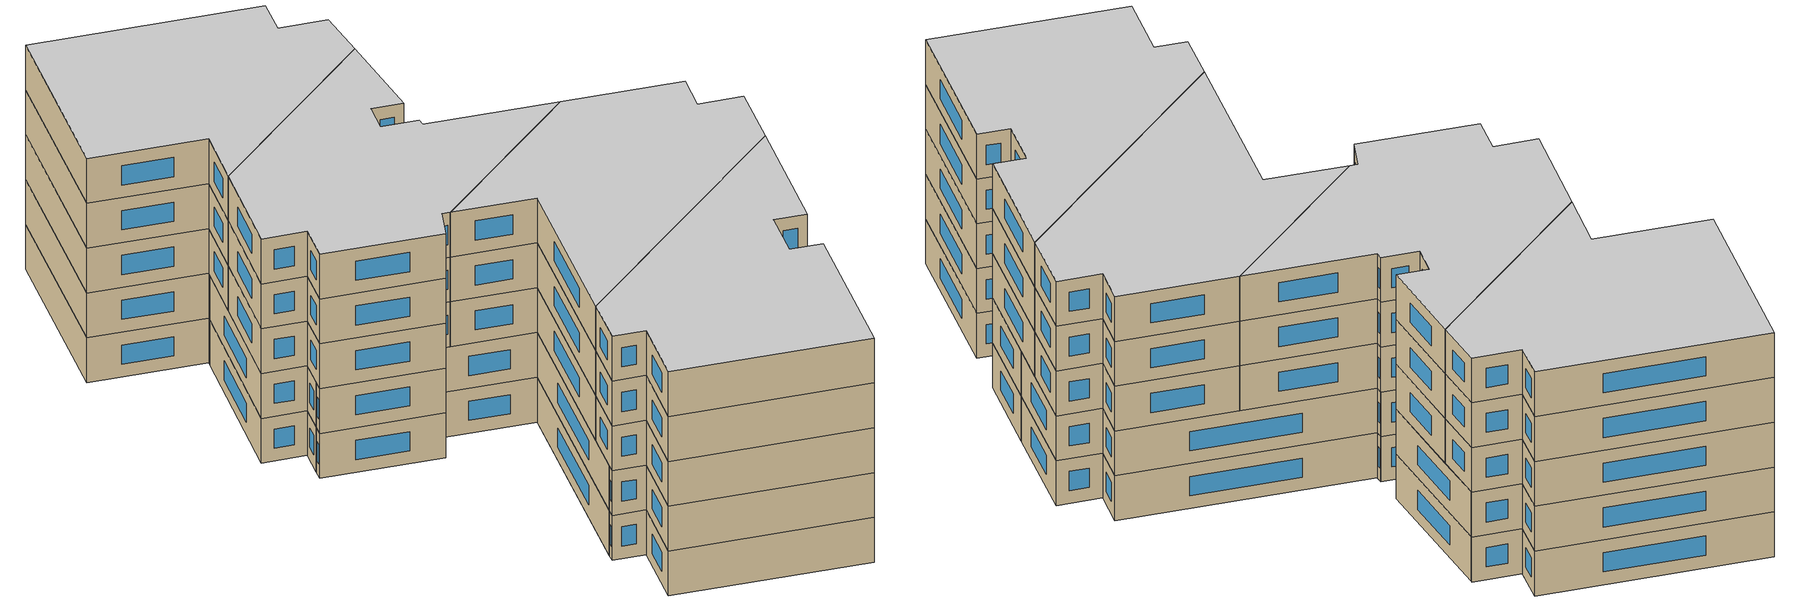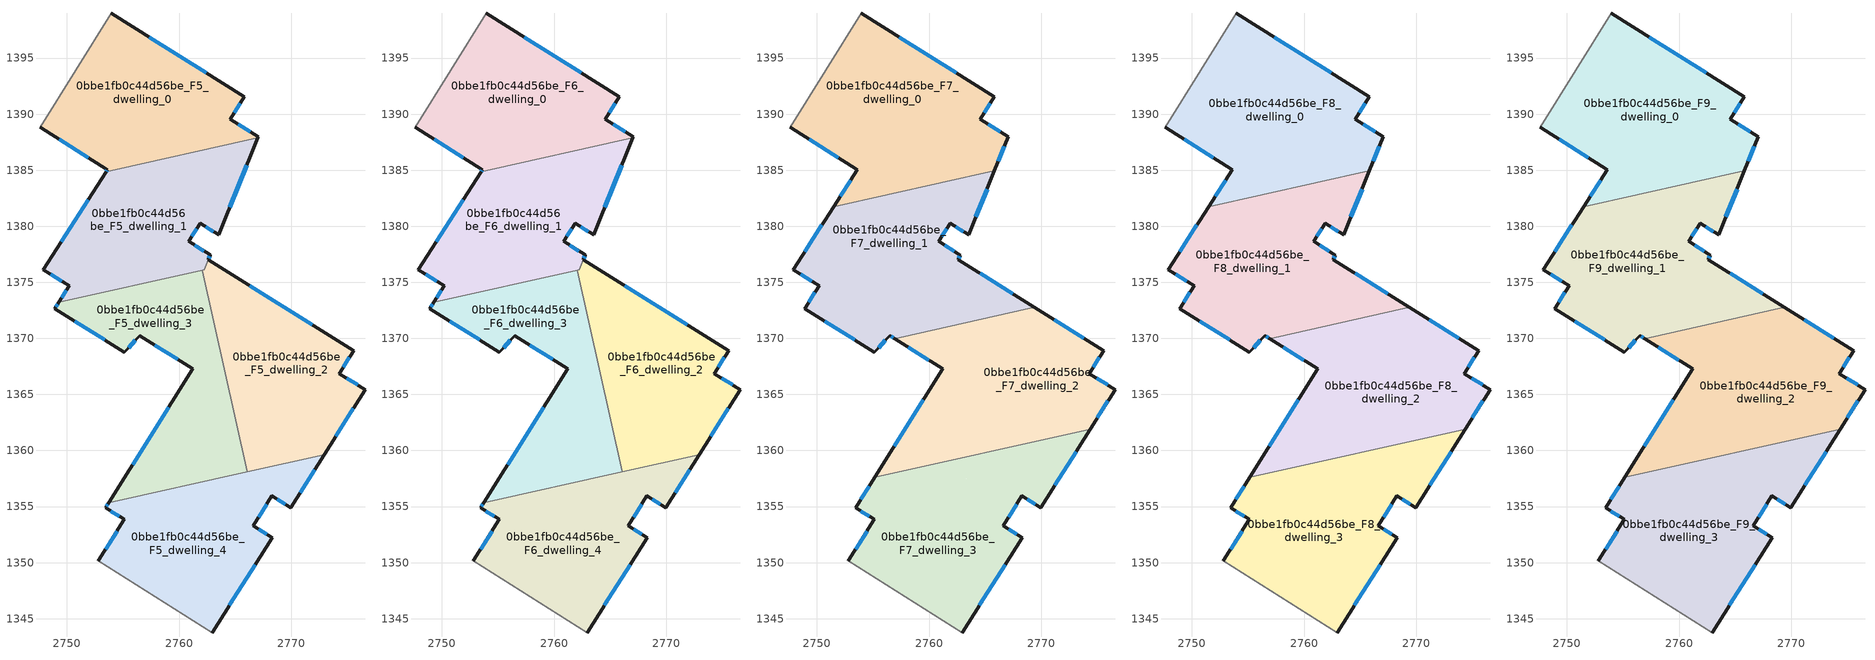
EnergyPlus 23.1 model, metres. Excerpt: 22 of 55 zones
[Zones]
0bbe1fb0c44d56be_F5_dwelling_0
 floor to 0bbe1fb0c44d56be_F4_dwelling_0 (EU_floor_Construction): 2765.82,1391.55 2764.56,1389.54 2767.07,1387.99 2767.04,1387.91 2753.5,1384.87 2753.6,1385.03 2747.6,1388.83 2753.97,1398.98 z15
 wall outside (EU_wall_Construction): 2767.04,1387.91 2767.07,1387.99 2764.56,1389.54 2765.82,1391.55 2753.97,1398.98 / 2747.6,1388.83 2753.6,1385.03 2753.5,1384.87 z15:18
 wall to 0bbe1fb0c44d56be_F5_dwelling_1 (EU_wall_Construction): 2753.5,1384.87 2767.04,1387.91 z15:18
 wall adiabatic (EU_wall_Construction): 2753.97,1398.98 2747.6,1388.83 z15:18
 window (EU_Window_Construction): 2762.44,1393.67 2757.36,1396.86 / 2764.92,1390.12 2765.46,1390.98 / 2766.36,1388.43 2765.28,1389.1 / 2753.57,1384.99 2753.53,1384.92 / 2749.32,1387.74 2751.89,1386.12 z15.86:17.14
0bbe1fb0c44d56be_F5_dwelling_1
 floor to 0bbe1fb0c44d56be_F4_dwelling_1 (EU_floor_Construction): 2767.04,1387.91 2763.53,1379.24 2761.9,1380.26 2760.85,1378.64 2762.77,1377.44 2762.26,1376.13 2762.07,1376.09 2749.26,1373.22 2750.2,1374.7 2747.89,1376.12 2753.5,1384.87 z15
 wall outside (EU_wall_Construction): 2753.5,1384.87 2747.89,1376.12 2750.2,1374.7 2749.26,1373.22 / 2762.77,1377.44 2760.85,1378.64 2761.9,1380.26 2763.53,1379.24 2767.04,1387.91 z15:18
 wall to 0bbe1fb0c44d56be_F5_dwelling_3 (EU_wall_Construction): 2749.26,1373.22 2762.07,1376.09 z15:18
 wall to 0bbe1fb0c44d56be_F5_dwelling_2 (EU_wall_Construction): 2762.07,1376.09 2762.26,1376.13 2762.77,1377.44 z15:18
 window (EU_Window_Construction): 2748.55,1375.71 2749.54,1375.11 / 2751.9,1382.37 2749.49,1378.62 / 2764.53,1381.72 2766.04,1385.43 / 2762.36,1379.97 2763.06,1379.53 / 2761.15,1379.1 2761.6,1379.8 / 2762.22,1377.79 2761.4,1378.3 / 2749.93,1374.28 2749.53,1373.64 z15.86:17.14
0bbe1fb0c44d56be_F5_dwelling_2
 floor to 0bbe1fb0c44d56be_F4_dwelling_2 (EU_floor_Construction): 2775.57,1368.91 2774.28,1366.86 2776.59,1365.44 2772.95,1359.63 2766.1,1358.1 2762.07,1376.09 2762.26,1376.13 2762.78,1377.44 2762.79,1377.43 2762.62,1377.03 z15
 wall outside (EU_wall_Construction): 2772.95,1359.63 2776.59,1365.44 2774.28,1366.86 2775.57,1368.91 2762.62,1377.03 2762.79,1377.43 2762.78,1377.44 z15:18
 wall to 0bbe1fb0c44d56be_F5_dwelling_3 (EU_wall_Construction): 2762.07,1376.09 2766.1,1358.1 z15:18
 wall to 0bbe1fb0c44d56be_F5_dwelling_4 (EU_wall_Construction): 2766.1,1358.1 2772.95,1359.63 z15:18
 window (EU_Window_Construction): 2773.99,1361.29 2775.55,1363.78 / 2762.67,1377.15 2762.74,1377.32 / 2771.87,1371.23 2766.32,1374.71 / 2774.65,1367.44 2775.2,1368.32 / 2775.93,1365.84 2774.94,1366.45 z15.86:17.14
0bbe1fb0c44d56be_F5_dwelling_3
 floor to 0bbe1fb0c44d56be_F4_dwelling_3 (EU_floor_Construction): 2762.07,1376.09 2766.1,1358.1 2753.72,1355.32 2761.22,1367.28 2756.5,1370.25 2755.14,1368.75 2748.91,1372.66 2749.26,1373.22 z15
 wall outside (EU_wall_Construction): 2749.26,1373.22 2748.91,1372.66 2755.14,1368.75 2756.5,1370.25 2761.22,1367.28 2753.72,1355.32 z15:18
 wall to 0bbe1fb0c44d56be_F5_dwelling_4 (EU_wall_Construction): 2753.72,1355.32 2766.1,1358.1 z15:18
 window (EU_Window_Construction): 2749.16,1373.06 2749.01,1372.82 / 2759.08,1363.86 2755.86,1358.74 / 2757.85,1369.41 2759.87,1368.13 / 2755.52,1369.18 2756.11,1369.82 / 2750.69,1371.54 2753.36,1369.86 z15.86:17.14
0bbe1fb0c44d56be_F5_dwelling_4
 floor to 0bbe1fb0c44d56be_F4_dwelling_4 (EU_floor_Construction): 2772.95,1359.63 2769.97,1354.88 2768.28,1355.94 2766.62,1353.29 2768.29,1352.22 2762.99,1343.76 2752.81,1350.14 2755.13,1353.84 2753.44,1354.88 2753.72,1355.32 z15
 wall outside (EU_wall_Construction): 2762.99,1343.76 2768.29,1352.22 2766.62,1353.29 2768.28,1355.94 2769.97,1354.88 2772.95,1359.63 / 2753.72,1355.32 2753.44,1354.88 2755.13,1353.84 2752.81,1350.14 z15:18
 wall adiabatic (EU_wall_Construction): 2752.81,1350.14 2762.99,1343.76 z15:18
 window (EU_Window_Construction): 2770.82,1356.24 2772.1,1358.28 / 2768.76,1355.64 2769.49,1355.19 / 2767.1,1354.05 2767.81,1355.18 / 2767.82,1352.53 2767.1,1352.99 / 2764.5,1346.18 2766.78,1349.8 / 2754.47,1352.79 2753.47,1351.2 / 2753.93,1354.59 2754.65,1354.14 / 2753.64,1355.2 2753.52,1355.01 z15.86:17.14
0bbe1fb0c44d56be_F6_dwelling_0
 floor to 0bbe1fb0c44d56be_F5_dwelling_0 (EU_floor_Construction): 2765.82,1391.55 2764.56,1389.54 2767.07,1387.99 2767.04,1387.91 2753.5,1384.87 2753.6,1385.03 2747.6,1388.83 2753.97,1398.98 z18
 wall outside (EU_wall_Construction): 2767.04,1387.91 2767.07,1387.99 2764.56,1389.54 2765.82,1391.55 2753.97,1398.98 / 2747.6,1388.83 2753.6,1385.03 2753.5,1384.87 z18:21
 wall to 0bbe1fb0c44d56be_F6_dwelling_1 (EU_wall_Construction): 2753.5,1384.87 2767.04,1387.91 z18:21
 wall adiabatic (EU_wall_Construction): 2753.97,1398.98 2747.6,1388.83 z18:21
 window (EU_Window_Construction): 2762.44,1393.67 2757.36,1396.86 / 2764.92,1390.12 2765.46,1390.98 / 2766.36,1388.43 2765.28,1389.1 / 2753.57,1384.99 2753.53,1384.92 / 2749.32,1387.74 2751.89,1386.12 z18.86:20.14
0bbe1fb0c44d56be_F6_dwelling_1
 floor to 0bbe1fb0c44d56be_F5_dwelling_1 (EU_floor_Construction): 2767.04,1387.91 2763.53,1379.24 2761.9,1380.26 2760.85,1378.64 2762.77,1377.44 2762.26,1376.13 2762.07,1376.09 2749.26,1373.22 2750.2,1374.7 2747.89,1376.12 2753.5,1384.87 z18
 wall outside (EU_wall_Construction): 2753.5,1384.87 2747.89,1376.12 2750.2,1374.7 2749.26,1373.22 / 2762.77,1377.44 2760.85,1378.64 2761.9,1380.26 2763.53,1379.24 2767.04,1387.91 z18:21
 wall to 0bbe1fb0c44d56be_F6_dwelling_3 (EU_wall_Construction): 2749.26,1373.22 2762.07,1376.09 z18:21
 wall to 0bbe1fb0c44d56be_F6_dwelling_2 (EU_wall_Construction): 2762.07,1376.09 2762.26,1376.13 2762.77,1377.44 z18:21
 window (EU_Window_Construction): 2748.55,1375.71 2749.54,1375.11 / 2751.9,1382.37 2749.49,1378.62 / 2764.53,1381.72 2766.04,1385.43 / 2762.36,1379.97 2763.06,1379.53 / 2761.15,1379.1 2761.6,1379.8 / 2762.22,1377.79 2761.4,1378.3 / 2749.93,1374.28 2749.53,1373.64 z18.86:20.14
0bbe1fb0c44d56be_F6_dwelling_2
 floor to 0bbe1fb0c44d56be_F5_dwelling_2 (EU_floor_Construction): 2775.57,1368.91 2774.28,1366.86 2776.59,1365.44 2772.95,1359.63 2766.1,1358.1 2762.07,1376.09 2762.26,1376.13 2762.78,1377.44 2762.79,1377.43 2762.62,1377.03 z18
 wall outside (EU_wall_Construction): 2772.95,1359.63 2776.59,1365.44 2774.28,1366.86 2775.57,1368.91 2762.62,1377.03 2762.79,1377.43 2762.78,1377.44 z18:21
 wall to 0bbe1fb0c44d56be_F6_dwelling_3 (EU_wall_Construction): 2762.07,1376.09 2766.1,1358.1 z18:21
 wall to 0bbe1fb0c44d56be_F6_dwelling_4 (EU_wall_Construction): 2766.1,1358.1 2772.95,1359.63 z18:21
 window (EU_Window_Construction): 2773.99,1361.29 2775.55,1363.78 / 2762.67,1377.15 2762.74,1377.32 / 2771.87,1371.23 2766.32,1374.71 / 2774.65,1367.44 2775.2,1368.32 / 2775.93,1365.84 2774.94,1366.45 z18.86:20.14
0bbe1fb0c44d56be_F6_dwelling_3
 floor to 0bbe1fb0c44d56be_F5_dwelling_3 (EU_floor_Construction): 2762.07,1376.09 2766.1,1358.1 2753.72,1355.32 2761.22,1367.28 2756.5,1370.25 2755.14,1368.75 2748.91,1372.66 2749.26,1373.22 z18
 wall outside (EU_wall_Construction): 2749.26,1373.22 2748.91,1372.66 2755.14,1368.75 2756.5,1370.25 2761.22,1367.28 2753.72,1355.32 z18:21
 wall to 0bbe1fb0c44d56be_F6_dwelling_4 (EU_wall_Construction): 2753.72,1355.32 2766.1,1358.1 z18:21
 window (EU_Window_Construction): 2749.16,1373.06 2749.01,1372.82 / 2759.08,1363.86 2755.86,1358.74 / 2757.85,1369.41 2759.87,1368.13 / 2755.52,1369.18 2756.11,1369.82 / 2750.69,1371.54 2753.36,1369.86 z18.86:20.14
0bbe1fb0c44d56be_F6_dwelling_4
 floor to 0bbe1fb0c44d56be_F5_dwelling_4 (EU_floor_Construction): 2772.95,1359.63 2769.97,1354.88 2768.28,1355.94 2766.62,1353.29 2768.29,1352.22 2762.99,1343.76 2752.81,1350.14 2755.13,1353.84 2753.44,1354.88 2753.72,1355.32 z18
 wall outside (EU_wall_Construction): 2762.99,1343.76 2768.29,1352.22 2766.62,1353.29 2768.28,1355.94 2769.97,1354.88 2772.95,1359.63 / 2753.72,1355.32 2753.44,1354.88 2755.13,1353.84 2752.81,1350.14 z18:21
 wall adiabatic (EU_wall_Construction): 2752.81,1350.14 2762.99,1343.76 z18:21
 window (EU_Window_Construction): 2770.82,1356.24 2772.1,1358.28 / 2768.76,1355.64 2769.49,1355.19 / 2767.1,1354.05 2767.81,1355.18 / 2767.82,1352.53 2767.1,1352.99 / 2764.5,1346.18 2766.78,1349.8 / 2754.47,1352.79 2753.47,1351.2 / 2753.93,1354.59 2754.65,1354.14 / 2753.64,1355.2 2753.52,1355.01 z18.86:20.14
0bbe1fb0c44d56be_F7_dwelling_0
 floor to 0bbe1fb0c44d56be_F6_dwelling_0 (EU_floor_Construction): 2765.82,1391.55 2764.56,1389.54 2767.07,1387.99 2767.04,1387.91 2753.5,1384.87 2753.6,1385.03 2747.6,1388.83 2753.97,1398.98 z21
 floor to 0bbe1fb0c44d56be_F6_dwelling_1 (EU_floor_Construction): 2767.04,1387.91 2765.84,1384.94 2751.48,1381.72 2753.5,1384.87 z21
 wall outside (EU_wall_Construction): 2765.84,1384.94 2767.07,1387.99 2764.56,1389.54 2765.82,1391.55 2753.97,1398.98 / 2747.6,1388.83 2753.6,1385.03 2751.48,1381.72 z21:24
 wall to 0bbe1fb0c44d56be_F7_dwelling_1 (EU_wall_Construction): 2751.48,1381.72 2765.84,1384.94 z21:24
 wall adiabatic (EU_wall_Construction): 2753.97,1398.98 2747.6,1388.83 z21:24
 window (EU_Window_Construction): 2762.44,1393.67 2757.36,1396.86 / 2764.92,1390.12 2765.46,1390.98 / 2766.36,1388.43 2765.28,1389.1 / 2766.19,1385.81 2766.72,1387.12 / 2753,1384.09 2752.09,1382.67 / 2749.32,1387.74 2751.89,1386.12 z21.86:23.14
0bbe1fb0c44d56be_F7_dwelling_1
 floor to 0bbe1fb0c44d56be_F6_dwelling_1 (EU_floor_Construction): 2765.84,1384.94 2763.53,1379.24 2761.9,1380.26 2760.85,1378.64 2762.77,1377.44 2762.26,1376.13 2762.07,1376.09 2749.26,1373.22 2750.2,1374.7 2747.89,1376.12 2751.48,1381.72 z21
 floor to 0bbe1fb0c44d56be_F6_dwelling_3 (EU_floor_Construction): 2762.07,1376.09 2763.13,1371.37 2756.94,1369.98 2756.5,1370.25 2755.14,1368.75 2748.91,1372.66 2749.26,1373.22 z21
 floor to 0bbe1fb0c44d56be_F6_dwelling_2 (EU_floor_Construction): 2769.41,1372.78 2763.13,1371.37 2762.07,1376.09 2762.26,1376.13 2762.35,1376.35 2762.78,1377.44 2762.79,1377.43 2762.62,1377.03 z21
 wall outside (EU_wall_Construction): 2751.48,1381.72 2747.89,1376.12 2750.2,1374.7 2748.91,1372.66 2755.14,1368.75 2756.5,1370.25 2756.94,1369.98 / 2769.41,1372.78 2762.62,1377.03 2762.79,1377.43 2760.85,1378.64 2761.9,1380.26 2763.53,1379.24 2765.84,1384.94 z21:24
 wall to 0bbe1fb0c44d56be_F7_dwelling_2 (EU_wall_Construction): 2756.94,1369.98 2769.41,1372.78 z21:24
 window (EU_Window_Construction): 2748.55,1375.71 2749.54,1375.11 / 2750.45,1380.12 2748.91,1377.72 / 2764.19,1380.87 2765.18,1383.31 / 2762.36,1379.97 2763.06,1379.53 / 2761.15,1379.1 2761.6,1379.8 / 2762.23,1377.78 2761.4,1378.3 / 2762.67,1377.15 2762.74,1377.32 / 2767.47,1373.99 2764.56,1375.82 / 2756.62,1370.18 2756.81,1370.06 / 2755.52,1369.18 2756.11,1369.82 / 2750.69,1371.54 2753.36,1369.86 / 2749.83,1374.12 2749.28,1373.24 z21.86:23.14
0bbe1fb0c44d56be_F7_dwelling_2
 floor to 0bbe1fb0c44d56be_F6_dwelling_2 (EU_floor_Construction): 2775.57,1368.91 2774.28,1366.86 2776.59,1365.44 2774.38,1361.91 2765.69,1359.96 2763.13,1371.37 2769.41,1372.78 z21
 floor to 0bbe1fb0c44d56be_F6_dwelling_3 (EU_floor_Construction): 2763.13,1371.37 2765.69,1359.96 2755.15,1357.6 2761.22,1367.28 2756.94,1369.98 z21
 wall outside (EU_wall_Construction): 2774.38,1361.91 2776.59,1365.44 2774.28,1366.86 2775.57,1368.91 2769.41,1372.78 / 2756.94,1369.98 2761.22,1367.28 2755.15,1357.6 z21:24
 wall to 0bbe1fb0c44d56be_F7_dwelling_3 (EU_wall_Construction): 2755.15,1357.6 2774.38,1361.91 z21:24
 window (EU_Window_Construction): 2773.81,1370.01 2771.17,1371.67 / 2774.65,1367.44 2775.2,1368.32 / 2775.93,1365.84 2774.94,1366.45 / 2775.01,1362.92 2775.96,1364.43 / 2759.49,1364.51 2756.88,1360.36 / 2758.16,1369.21 2760,1368.05 z21.86:23.14
0bbe1fb0c44d56be_F7_dwelling_3
 floor to 0bbe1fb0c44d56be_F6_dwelling_4 (EU_floor_Construction): 2772.95,1359.63 2769.97,1354.88 2768.28,1355.94 2766.62,1353.29 2768.29,1352.22 2762.99,1343.76 2752.81,1350.14 2755.13,1353.84 2753.44,1354.88 2753.72,1355.32 z21
 floor to 0bbe1fb0c44d56be_F6_dwelling_3 (EU_floor_Construction): 2765.69,1359.96 2766.1,1358.1 2753.72,1355.32 2755.15,1357.6 z21
 floor to 0bbe1fb0c44d56be_F6_dwelling_2 (EU_floor_Construction): 2774.38,1361.91 2772.95,1359.63 2766.1,1358.1 2765.69,1359.96 z21
 wall outside (EU_wall_Construction): 2762.99,1343.76 2768.29,1352.22 2766.62,1353.29 2768.28,1355.94 2769.97,1354.88 2774.38,1361.91 / 2755.15,1357.6 2753.44,1354.88 2755.13,1353.84 2752.81,1350.14 z21:24
 wall adiabatic (EU_wall_Construction): 2752.81,1350.14 2762.99,1343.76 z21:24
 window (EU_Window_Construction): 2771.23,1356.89 2773.12,1359.9 / 2768.76,1355.64 2769.49,1355.19 / 2767.1,1354.05 2767.81,1355.18 / 2767.82,1352.53 2767.1,1352.99 / 2764.5,1346.18 2766.78,1349.8 / 2754.47,1352.79 2753.47,1351.2 / 2753.93,1354.59 2754.65,1354.14 / 2754.66,1356.82 2753.93,1355.66 z21.86:23.14
0bbe1fb0c44d56be_F8_dwelling_0
 floor to 0bbe1fb0c44d56be_F7_dwelling_0 (EU_floor_Construction): 2765.82,1391.55 2764.56,1389.54 2767.07,1387.99 2765.84,1384.94 2751.48,1381.72 2753.6,1385.03 2747.6,1388.83 2753.97,1398.98 z24
 wall outside (EU_wall_Construction): 2765.84,1384.94 2767.07,1387.99 2764.56,1389.54 2765.82,1391.55 2753.97,1398.98 / 2747.6,1388.83 2753.6,1385.03 2751.48,1381.72 z24:27
 wall to 0bbe1fb0c44d56be_F8_dwelling_1 (EU_wall_Construction): 2751.48,1381.72 2765.84,1384.94 z24:27
 wall adiabatic (EU_wall_Construction): 2753.97,1398.98 2747.6,1388.83 z24:27
 window (EU_Window_Construction): 2762.44,1393.67 2757.36,1396.86 / 2764.92,1390.12 2765.46,1390.98 / 2766.36,1388.43 2765.28,1389.1 / 2766.19,1385.81 2766.72,1387.12 / 2753,1384.09 2752.09,1382.67 / 2749.32,1387.74 2751.89,1386.12 z24.86:26.14
0bbe1fb0c44d56be_F8_dwelling_1
 floor to 0bbe1fb0c44d56be_F7_dwelling_1 (EU_floor_Construction): 2765.84,1384.94 2763.53,1379.24 2761.9,1380.26 2760.85,1378.64 2762.79,1377.43 2762.62,1377.03 2769.41,1372.78 2756.94,1369.98 2756.5,1370.25 2755.14,1368.75 2748.91,1372.66 2750.2,1374.7 2747.89,1376.12 2751.48,1381.72 z24
 wall outside (EU_wall_Construction): 2751.48,1381.72 2747.89,1376.12 2750.2,1374.7 2748.91,1372.66 2755.14,1368.75 2756.5,1370.25 2756.94,1369.98 / 2769.41,1372.78 2762.62,1377.03 2762.79,1377.43 2760.85,1378.64 2761.9,1380.26 2763.53,1379.24 2765.84,1384.94 z24:27
 wall to 0bbe1fb0c44d56be_F8_dwelling_2 (EU_wall_Construction): 2756.94,1369.98 2769.41,1372.78 z24:27
 window (EU_Window_Construction): 2748.55,1375.71 2749.54,1375.11 / 2750.45,1380.12 2748.91,1377.72 / 2764.19,1380.87 2765.18,1383.31 / 2762.36,1379.97 2763.06,1379.53 / 2761.15,1379.1 2761.6,1379.8 / 2762.23,1377.78 2761.4,1378.3 / 2762.67,1377.15 2762.74,1377.32 / 2767.47,1373.99 2764.56,1375.82 / 2756.62,1370.18 2756.81,1370.06 / 2755.52,1369.18 2756.11,1369.82 / 2750.69,1371.54 2753.36,1369.86 / 2749.83,1374.12 2749.28,1373.24 z24.86:26.14
0bbe1fb0c44d56be_F8_dwelling_2
 floor to 0bbe1fb0c44d56be_F7_dwelling_2 (EU_floor_Construction): 2775.57,1368.91 2774.28,1366.86 2776.59,1365.44 2774.38,1361.91 2755.15,1357.6 2761.22,1367.28 2756.94,1369.98 2769.41,1372.78 z24
 wall outside (EU_wall_Construction): 2774.38,1361.91 2776.59,1365.44 2774.28,1366.86 2775.57,1368.91 2769.41,1372.78 / 2756.94,1369.98 2761.22,1367.28 2755.15,1357.6 z24:27
 wall to 0bbe1fb0c44d56be_F8_dwelling_3 (EU_wall_Construction): 2755.15,1357.6 2774.38,1361.91 z24:27
 window (EU_Window_Construction): 2773.81,1370.01 2771.17,1371.67 / 2774.65,1367.44 2775.2,1368.32 / 2775.93,1365.84 2774.94,1366.45 / 2775.01,1362.92 2775.96,1364.43 / 2759.49,1364.51 2756.88,1360.36 / 2758.16,1369.21 2760,1368.05 z24.86:26.14
0bbe1fb0c44d56be_F8_dwelling_3
 floor to 0bbe1fb0c44d56be_F7_dwelling_3 (EU_floor_Construction): 2774.38,1361.91 2769.97,1354.88 2768.28,1355.94 2766.62,1353.29 2768.29,1352.22 2762.99,1343.76 2752.81,1350.14 2755.13,1353.84 2753.44,1354.88 2755.15,1357.6 z24
 wall outside (EU_wall_Construction): 2762.99,1343.76 2768.29,1352.22 2766.62,1353.29 2768.28,1355.94 2769.97,1354.88 2774.38,1361.91 / 2755.15,1357.6 2753.44,1354.88 2755.13,1353.84 2752.81,1350.14 z24:27
 wall adiabatic (EU_wall_Construction): 2752.81,1350.14 2762.99,1343.76 z24:27
 window (EU_Window_Construction): 2771.23,1356.89 2773.12,1359.9 / 2768.76,1355.64 2769.49,1355.19 / 2767.1,1354.05 2767.81,1355.18 / 2767.82,1352.53 2767.1,1352.99 / 2764.5,1346.18 2766.78,1349.8 / 2754.47,1352.79 2753.47,1351.2 / 2753.93,1354.59 2754.65,1354.14 / 2754.66,1356.82 2753.93,1355.66 z24.86:26.14
0bbe1fb0c44d56be_F9_dwelling_0
 floor to 0bbe1fb0c44d56be_F8_dwelling_0 (EU_floor_Construction): 2765.82,1391.55 2764.56,1389.54 2767.07,1387.99 2765.84,1384.94 2751.48,1381.72 2753.6,1385.03 2747.6,1388.83 2753.97,1398.98 z27
 wall outside (EU_wall_Construction): 2765.84,1384.94 2767.07,1387.99 2764.56,1389.54 2765.82,1391.55 2753.97,1398.98 / 2747.6,1388.83 2753.6,1385.03 2751.48,1381.72 z27:30
 wall to 0bbe1fb0c44d56be_F9_dwelling_1 (EU_wall_Construction): 2751.48,1381.72 2765.84,1384.94 z27:30
 wall adiabatic (EU_wall_Construction): 2753.97,1398.98 2747.6,1388.83 z27:30
 window (EU_Window_Construction): 2762.44,1393.67 2757.36,1396.86 / 2764.92,1390.12 2765.46,1390.98 / 2766.36,1388.43 2765.28,1389.1 / 2766.19,1385.81 2766.72,1387.12 / 2753,1384.09 2752.09,1382.67 / 2749.32,1387.74 2751.89,1386.12 z27.86:29.14
 ceiling to 0bbe1fb0c44d56be_F10_dwelling_0 (EU_floor_Construction): 2765.84,1384.94 2767.07,1387.99 2764.56,1389.54 2765.82,1391.55 2753.97,1398.98 2747.6,1388.83 2753.6,1385.03 2751.48,1381.72 z30
0bbe1fb0c44d56be_F9_dwelling_1
 floor to 0bbe1fb0c44d56be_F8_dwelling_1 (EU_floor_Construction): 2765.84,1384.94 2763.53,1379.24 2761.9,1380.26 2760.85,1378.64 2762.79,1377.43 2762.62,1377.03 2769.41,1372.78 2756.94,1369.98 2756.5,1370.25 2755.14,1368.75 2748.91,1372.66 2750.2,1374.7 2747.89,1376.12 2751.48,1381.72 z27
 wall outside (EU_wall_Construction): 2751.48,1381.72 2747.89,1376.12 2750.2,1374.7 2748.91,1372.66 2755.14,1368.75 2756.5,1370.25 2756.94,1369.98 / 2769.41,1372.78 2762.62,1377.03 2762.79,1377.43 2760.85,1378.64 2761.9,1380.26 2763.53,1379.24 2765.84,1384.94 z27:30
 wall to 0bbe1fb0c44d56be_F9_dwelling_2 (EU_wall_Construction): 2756.94,1369.98 2769.41,1372.78 z27:30
 window (EU_Window_Construction): 2748.55,1375.71 2749.54,1375.11 / 2750.45,1380.12 2748.91,1377.72 / 2764.19,1380.87 2765.18,1383.31 / 2762.36,1379.97 2763.06,1379.53 / 2761.15,1379.1 2761.6,1379.8 / 2762.23,1377.78 2761.4,1378.3 / 2762.67,1377.15 2762.74,1377.32 / 2767.47,1373.99 2764.56,1375.82 / 2756.62,1370.18 2756.81,1370.06 / 2755.52,1369.18 2756.11,1369.82 / 2750.69,1371.54 2753.36,1369.86 / 2749.83,1374.12 2749.28,1373.24 z27.86:29.14
 ceiling to 0bbe1fb0c44d56be_F10_dwelling_1 (EU_floor_Construction): 2769.41,1372.78 2762.62,1377.03 2762.79,1377.43 2760.85,1378.64 2761.9,1380.26 2763.53,1379.24 2765.84,1384.94 2751.48,1381.72 2747.89,1376.12 2750.2,1374.7 2748.91,1372.66 2755.14,1368.75 2756.5,1370.25 2756.94,1369.98 z30
0bbe1fb0c44d56be_F9_dwelling_2
 floor to 0bbe1fb0c44d56be_F8_dwelling_2 (EU_floor_Construction): 2775.57,1368.91 2774.28,1366.86 2776.59,1365.44 2774.38,1361.91 2755.15,1357.6 2761.22,1367.28 2756.94,1369.98 2769.41,1372.78 z27
 wall outside (EU_wall_Construction): 2774.38,1361.91 2776.59,1365.44 2774.28,1366.86 2775.57,1368.91 2769.41,1372.78 / 2756.94,1369.98 2761.22,1367.28 2755.15,1357.6 z27:30
 wall to 0bbe1fb0c44d56be_F9_dwelling_3 (EU_wall_Construction): 2755.15,1357.6 2774.38,1361.91 z27:30
 window (EU_Window_Construction): 2773.81,1370.01 2771.17,1371.67 / 2774.65,1367.44 2775.2,1368.32 / 2775.93,1365.84 2774.94,1366.45 / 2775.01,1362.92 2775.96,1364.43 / 2759.49,1364.51 2756.88,1360.36 / 2758.16,1369.21 2760,1368.05 z27.86:29.14
 ceiling to 0bbe1fb0c44d56be_F10_dwelling_2 (EU_floor_Construction): 2774.38,1361.91 2776.59,1365.44 2774.28,1366.86 2775.57,1368.91 2769.41,1372.78 2756.94,1369.98 2761.22,1367.28 2755.15,1357.6 z30
0bbe1fb0c44d56be_F9_dwelling_3
 floor to 0bbe1fb0c44d56be_F8_dwelling_3 (EU_floor_Construction): 2774.38,1361.91 2769.97,1354.88 2768.28,1355.94 2766.62,1353.29 2768.29,1352.22 2762.99,1343.76 2752.81,1350.14 2755.13,1353.84 2753.44,1354.88 2755.15,1357.6 z27
 wall outside (EU_wall_Construction): 2762.99,1343.76 2768.29,1352.22 2766.62,1353.29 2768.28,1355.94 2769.97,1354.88 2774.38,1361.91 / 2755.15,1357.6 2753.44,1354.88 2755.13,1353.84 2752.81,1350.14 z27:30
 wall adiabatic (EU_wall_Construction): 2752.81,1350.14 2762.99,1343.76 z27:30
 window (EU_Window_Construction): 2771.23,1356.89 2773.12,1359.9 / 2768.76,1355.64 2769.49,1355.19 / 2767.1,1354.05 2767.81,1355.18 / 2767.82,1352.53 2767.1,1352.99 / 2764.5,1346.18 2766.78,1349.8 / 2754.47,1352.79 2753.47,1351.2 / 2753.93,1354.59 2754.65,1354.14 / 2754.66,1356.82 2753.93,1355.66 z27.86:29.14
 ceiling to 0bbe1fb0c44d56be_F10_dwelling_3 (EU_floor_Construction): 2768.29,1352.22 2766.62,1353.29 2768.28,1355.94 2769.97,1354.88 2774.38,1361.91 2755.15,1357.6 2753.44,1354.88 2755.13,1353.84 2752.81,1350.14 2762.99,1343.76 z30
[Building]
EU S2 Campaign: North Axis=0; Terrain=City; Solar Distribution=FullExterior
[Site:Location]
Helsinki-Vantaa.AP: Latitude=60.317; Longitude=24.963; Time Zone=2; Elevation=54.6
[SizingPeriod:WeatherFileDays]
AnnualSizingPeriod: Begin Month=1; Begin Day of Month=1; End Month=12; End Day of Month=31; Day of Week for Start Day=Monday; Use Weather File Daylight Saving Period=No; Use Weather File Rain and Snow Indicators=No
[MATERIAL]
EU_InternalMass_Material: Roughness=MediumRough; Thickness=0.1; Conductivity=1; Density=1800; Specific Heat=900; Thermal Absorptance=0.9; Solar Absorptance=0.7; Visible Absorptance=0.7
[MATERIAL:NOMASS] Roughness=MediumRough; Thermal Absorptance=0.9; Solar Absorptance=0.7; Visible Absorptance=0.7
Name | Thermal Resistance
EU_wall_NoMass | 5.91765
EU_floor_NoMass | 6.2875
[WINDOWMATERIAL:SIMPLEGLAZINGSYSTEM]
EU_Window_SimpleGlazing: UFactor=0.994035; Solar Heat Gain Coefficient=0.7; Visible Transmittance=0.7
[CONSTRUCTION]
EU_wall_Construction: EU_wall_NoMass
EU_floor_Construction: EU_floor_NoMass
EU_Window_Construction: EU_Window_SimpleGlazing
EU_InternalMass_Construction: EU_InternalMass_Material
[ZONE] Type=1; Multiplier=1; Ceiling Height=autocalculate; Floor Area=autocalculate; Part of Total Floor Area=Yes
Name | Volume
0bbe1fb0c44d56be_F5_dwelling_0; 0bbe1fb0c44d56be_F6_dwelling_0 | 451.089
0bbe1fb0c44d56be_F7_dwelling_0; 0bbe1fb0c44d56be_F8_dwelling_0; 0bbe1fb0c44d56be_F9_dwelling_0 | 563.849
0bbe1fb0c44d56be_F5_dwelling_1; 0bbe1fb0c44d56be_F6_dwelling_1 | 449.394
0bbe1fb0c44d56be_F7_dwelling_1; 0bbe1fb0c44d56be_F8_dwelling_1; 0bbe1fb0c44d56be_F9_dwelling_1 | 566.213
0bbe1fb0c44d56be_F5_dwelling_2; 0bbe1fb0c44d56be_F6_dwelling_2 | 452.774
0bbe1fb0c44d56be_F7_dwelling_2; 0bbe1fb0c44d56be_F8_dwelling_2; 0bbe1fb0c44d56be_F9_dwelling_2 | 561.518
0bbe1fb0c44d56be_F5_dwelling_3; 0bbe1fb0c44d56be_F6_dwelling_3 | 451.027
0bbe1fb0c44d56be_F7_dwelling_3; 0bbe1fb0c44d56be_F8_dwelling_3; 0bbe1fb0c44d56be_F9_dwelling_3 | 563.807
0bbe1fb0c44d56be_F5_dwelling_4; 0bbe1fb0c44d56be_F6_dwelling_4 | 451.084
[INTERNALMASS] Construction=EU_InternalMass_Construction
Name | Zone or ZoneList | Surface Area
0bbe1fb0c44d56be_F5_dwelling_0_EU_InternalMass | 0bbe1fb0c44d56be_F5_dwelling_0 | 150.363
0bbe1fb0c44d56be_F5_dwelling_1_EU_InternalMass | 0bbe1fb0c44d56be_F5_dwelling_1 | 149.799
0bbe1fb0c44d56be_F5_dwelling_2_EU_InternalMass | 0bbe1fb0c44d56be_F5_dwelling_2 | 150.931
0bbe1fb0c44d56be_F5_dwelling_3_EU_InternalMass | 0bbe1fb0c44d56be_F5_dwelling_3 | 150.341
0bbe1fb0c44d56be_F5_dwelling_4_EU_InternalMass | 0bbe1fb0c44d56be_F5_dwelling_4 | 150.362
0bbe1fb0c44d56be_F6_dwelling_0_EU_InternalMass | 0bbe1fb0c44d56be_F6_dwelling_0 | 150.363
0bbe1fb0c44d56be_F6_dwelling_1_EU_InternalMass | 0bbe1fb0c44d56be_F6_dwelling_1 | 149.799
0bbe1fb0c44d56be_F6_dwelling_2_EU_InternalMass | 0bbe1fb0c44d56be_F6_dwelling_2 | 150.931
0bbe1fb0c44d56be_F6_dwelling_3_EU_InternalMass | 0bbe1fb0c44d56be_F6_dwelling_3 | 150.341
0bbe1fb0c44d56be_F6_dwelling_4_EU_InternalMass | 0bbe1fb0c44d56be_F6_dwelling_4 | 150.362
0bbe1fb0c44d56be_F7_dwelling_0_EU_InternalMass | 0bbe1fb0c44d56be_F7_dwelling_0 | 187.949
0bbe1fb0c44d56be_F7_dwelling_1_EU_InternalMass | 0bbe1fb0c44d56be_F7_dwelling_1 | 188.736
0bbe1fb0c44d56be_F7_dwelling_2_EU_InternalMass | 0bbe1fb0c44d56be_F7_dwelling_2 | 187.173
0bbe1fb0c44d56be_F7_dwelling_3_EU_InternalMass | 0bbe1fb0c44d56be_F7_dwelling_3 | 187.936
0bbe1fb0c44d56be_F8_dwelling_0_EU_InternalMass | 0bbe1fb0c44d56be_F8_dwelling_0 | 187.949
0bbe1fb0c44d56be_F8_dwelling_1_EU_InternalMass | 0bbe1fb0c44d56be_F8_dwelling_1 | 188.736
0bbe1fb0c44d56be_F8_dwelling_2_EU_InternalMass | 0bbe1fb0c44d56be_F8_dwelling_2 | 187.173
0bbe1fb0c44d56be_F8_dwelling_3_EU_InternalMass | 0bbe1fb0c44d56be_F8_dwelling_3 | 187.936
0bbe1fb0c44d56be_F9_dwelling_0_EU_InternalMass | 0bbe1fb0c44d56be_F9_dwelling_0 | 187.949
0bbe1fb0c44d56be_F9_dwelling_1_EU_InternalMass | 0bbe1fb0c44d56be_F9_dwelling_1 | 188.736
0bbe1fb0c44d56be_F9_dwelling_2_EU_InternalMass | 0bbe1fb0c44d56be_F9_dwelling_2 | 187.173
0bbe1fb0c44d56be_F9_dwelling_3_EU_InternalMass | 0bbe1fb0c44d56be_F9_dwelling_3 | 187.936
[OTHEREQUIPMENT] Fuel Type=Electricity; Design Level Calculation Method=Watts/Area; Power per Zone Floor Area=1; Fraction Latent=0; Fraction Radiant=0; Fraction Lost=0; Carbon Dioxide Generation Rate=0; EndUse Subcategory=EU_Step8_InternalGains
Name | Zone or ZoneList or Space or SpaceList | Schedule
EU_Step8_InternalGain_0bbe1fb0c44d56be_F5_dwelling_0_f000 | 0bbe1fb0c44d56be_F5_dwelling_0 | EU_Step8_GainSchedule_0bbe1fb0c44d56be_F5_dwelling_0_f000
EU_Step8_InternalGain_0bbe1fb0c44d56be_F5_dwelling_1_f000 | 0bbe1fb0c44d56be_F5_dwelling_1 | EU_Step8_GainSchedule_0bbe1fb0c44d56be_F5_dwelling_1_f000
EU_Step8_InternalGain_0bbe1fb0c44d56be_F5_dwelling_2_f000 | 0bbe1fb0c44d56be_F5_dwelling_2 | EU_Step8_GainSchedule_0bbe1fb0c44d56be_F5_dwelling_2_f000
EU_Step8_InternalGain_0bbe1fb0c44d56be_F5_dwelling_3_f000 | 0bbe1fb0c44d56be_F5_dwelling_3 | EU_Step8_GainSchedule_0bbe1fb0c44d56be_F5_dwelling_3_f000
EU_Step8_InternalGain_0bbe1fb0c44d56be_F5_dwelling_4_f000 | 0bbe1fb0c44d56be_F5_dwelling_4 | EU_Step8_GainSchedule_0bbe1fb0c44d56be_F5_dwelling_4_f000
EU_Step8_InternalGain_0bbe1fb0c44d56be_F6_dwelling_0_f000 | 0bbe1fb0c44d56be_F6_dwelling_0 | EU_Step8_GainSchedule_0bbe1fb0c44d56be_F6_dwelling_0_f000
EU_Step8_InternalGain_0bbe1fb0c44d56be_F6_dwelling_1_f000 | 0bbe1fb0c44d56be_F6_dwelling_1 | EU_Step8_GainSchedule_0bbe1fb0c44d56be_F6_dwelling_1_f000
EU_Step8_InternalGain_0bbe1fb0c44d56be_F6_dwelling_2_f000 | 0bbe1fb0c44d56be_F6_dwelling_2 | EU_Step8_GainSchedule_0bbe1fb0c44d56be_F6_dwelling_2_f000
EU_Step8_InternalGain_0bbe1fb0c44d56be_F6_dwelling_3_f000 | 0bbe1fb0c44d56be_F6_dwelling_3 | EU_Step8_GainSchedule_0bbe1fb0c44d56be_F6_dwelling_3_f000
EU_Step8_InternalGain_0bbe1fb0c44d56be_F6_dwelling_4_f000 | 0bbe1fb0c44d56be_F6_dwelling_4 | EU_Step8_GainSchedule_0bbe1fb0c44d56be_F6_dwelling_4_f000
EU_Step8_InternalGain_0bbe1fb0c44d56be_F7_dwelling_0_f000 | 0bbe1fb0c44d56be_F7_dwelling_0 | EU_Step8_GainSchedule_0bbe1fb0c44d56be_F7_dwelling_0_f000
EU_Step8_InternalGain_0bbe1fb0c44d56be_F7_dwelling_1_f000 | 0bbe1fb0c44d56be_F7_dwelling_1 | EU_Step8_GainSchedule_0bbe1fb0c44d56be_F7_dwelling_1_f000
EU_Step8_InternalGain_0bbe1fb0c44d56be_F7_dwelling_2_f000 | 0bbe1fb0c44d56be_F7_dwelling_2 | EU_Step8_GainSchedule_0bbe1fb0c44d56be_F7_dwelling_2_f000
EU_Step8_InternalGain_0bbe1fb0c44d56be_F7_dwelling_3_f000 | 0bbe1fb0c44d56be_F7_dwelling_3 | EU_Step8_GainSchedule_0bbe1fb0c44d56be_F7_dwelling_3_f000
EU_Step8_InternalGain_0bbe1fb0c44d56be_F8_dwelling_0_f000 | 0bbe1fb0c44d56be_F8_dwelling_0 | EU_Step8_GainSchedule_0bbe1fb0c44d56be_F8_dwelling_0_f000
EU_Step8_InternalGain_0bbe1fb0c44d56be_F8_dwelling_1_f000 | 0bbe1fb0c44d56be_F8_dwelling_1 | EU_Step8_GainSchedule_0bbe1fb0c44d56be_F8_dwelling_1_f000
EU_Step8_InternalGain_0bbe1fb0c44d56be_F8_dwelling_2_f000 | 0bbe1fb0c44d56be_F8_dwelling_2 | EU_Step8_GainSchedule_0bbe1fb0c44d56be_F8_dwelling_2_f000
EU_Step8_InternalGain_0bbe1fb0c44d56be_F8_dwelling_3_f000 | 0bbe1fb0c44d56be_F8_dwelling_3 | EU_Step8_GainSchedule_0bbe1fb0c44d56be_F8_dwelling_3_f000
EU_Step8_InternalGain_0bbe1fb0c44d56be_F9_dwelling_0_f000 | 0bbe1fb0c44d56be_F9_dwelling_0 | EU_Step8_GainSchedule_0bbe1fb0c44d56be_F9_dwelling_0_f000
EU_Step8_InternalGain_0bbe1fb0c44d56be_F9_dwelling_1_f000 | 0bbe1fb0c44d56be_F9_dwelling_1 | EU_Step8_GainSchedule_0bbe1fb0c44d56be_F9_dwelling_1_f000
EU_Step8_InternalGain_0bbe1fb0c44d56be_F9_dwelling_2_f000 | 0bbe1fb0c44d56be_F9_dwelling_2 | EU_Step8_GainSchedule_0bbe1fb0c44d56be_F9_dwelling_2_f000
EU_Step8_InternalGain_0bbe1fb0c44d56be_F9_dwelling_3_f000 | 0bbe1fb0c44d56be_F9_dwelling_3 | EU_Step8_GainSchedule_0bbe1fb0c44d56be_F9_dwelling_3_f000
[ZONEVENTILATION:DESIGNFLOWRATE] Schedule=EU_AlwaysOn; Design Flow Rate Calculation Method=AirChanges/Hour; Air Changes per Hour=0.596421; Ventilation Type=Natural; Fan Pressure Rise=0; Fan Total Efficiency=1; Constant Term Coefficient=1; Temperature Term Coefficient=0; Velocity Term Coefficient=0; Velocity Squared Term Coefficient=0; Minimum Indoor Temperature=-100; Maximum Indoor Temperature=100; Delta Temperature=-100; Minimum Outdoor Temperature=-100; Maximum Outdoor Temperature=100; Maximum Wind Speed=40
Name | Zone or ZoneList or Space or SpaceList
EU_ConstantAir_0bbe1fb0c44d56be_F5_dwelling_0 | 0bbe1fb0c44d56be_F5_dwelling_0
EU_ConstantAir_0bbe1fb0c44d56be_F5_dwelling_1 | 0bbe1fb0c44d56be_F5_dwelling_1
EU_ConstantAir_0bbe1fb0c44d56be_F5_dwelling_2 | 0bbe1fb0c44d56be_F5_dwelling_2
EU_ConstantAir_0bbe1fb0c44d56be_F5_dwelling_3 | 0bbe1fb0c44d56be_F5_dwelling_3
EU_ConstantAir_0bbe1fb0c44d56be_F5_dwelling_4 | 0bbe1fb0c44d56be_F5_dwelling_4
EU_ConstantAir_0bbe1fb0c44d56be_F6_dwelling_0 | 0bbe1fb0c44d56be_F6_dwelling_0
EU_ConstantAir_0bbe1fb0c44d56be_F6_dwelling_1 | 0bbe1fb0c44d56be_F6_dwelling_1
EU_ConstantAir_0bbe1fb0c44d56be_F6_dwelling_2 | 0bbe1fb0c44d56be_F6_dwelling_2
EU_ConstantAir_0bbe1fb0c44d56be_F6_dwelling_3 | 0bbe1fb0c44d56be_F6_dwelling_3
EU_ConstantAir_0bbe1fb0c44d56be_F6_dwelling_4 | 0bbe1fb0c44d56be_F6_dwelling_4
EU_ConstantAir_0bbe1fb0c44d56be_F7_dwelling_0 | 0bbe1fb0c44d56be_F7_dwelling_0
EU_ConstantAir_0bbe1fb0c44d56be_F7_dwelling_1 | 0bbe1fb0c44d56be_F7_dwelling_1
EU_ConstantAir_0bbe1fb0c44d56be_F7_dwelling_2 | 0bbe1fb0c44d56be_F7_dwelling_2
EU_ConstantAir_0bbe1fb0c44d56be_F7_dwelling_3 | 0bbe1fb0c44d56be_F7_dwelling_3
EU_ConstantAir_0bbe1fb0c44d56be_F8_dwelling_0 | 0bbe1fb0c44d56be_F8_dwelling_0
EU_ConstantAir_0bbe1fb0c44d56be_F8_dwelling_1 | 0bbe1fb0c44d56be_F8_dwelling_1
EU_ConstantAir_0bbe1fb0c44d56be_F8_dwelling_2 | 0bbe1fb0c44d56be_F8_dwelling_2
EU_ConstantAir_0bbe1fb0c44d56be_F8_dwelling_3 | 0bbe1fb0c44d56be_F8_dwelling_3
EU_ConstantAir_0bbe1fb0c44d56be_F9_dwelling_0 | 0bbe1fb0c44d56be_F9_dwelling_0
EU_ConstantAir_0bbe1fb0c44d56be_F9_dwelling_1 | 0bbe1fb0c44d56be_F9_dwelling_1
EU_ConstantAir_0bbe1fb0c44d56be_F9_dwelling_2 | 0bbe1fb0c44d56be_F9_dwelling_2
EU_ConstantAir_0bbe1fb0c44d56be_F9_dwelling_3 | 0bbe1fb0c44d56be_F9_dwelling_3
[HVACTEMPLATE:THERMOSTAT] Constant Heating Setpoint=20; Constant Cooling Setpoint=50
EU_HeatOnly_0bbe1fb0c44d56be_F4_dwelling_4; EU_HeatOnly_0bbe1fb0c44d56be_F5_dwelling_0; EU_HeatOnly_0bbe1fb0c44d56be_F5_dwelling_1; EU_HeatOnly_0bbe1fb0c44d56be_F5_dwelling_2; EU_HeatOnly_0bbe1fb0c44d56be_F5_dwelling_3; EU_HeatOnly_0bbe1fb0c44d56be_F5_dwelling_4; EU_HeatOnly_0bbe1fb0c44d56be_F6_dwelling_0; EU_HeatOnly_0bbe1fb0c44d56be_F6_dwelling_1; EU_HeatOnly_0bbe1fb0c44d56be_F6_dwelling_2; EU_HeatOnly_0bbe1fb0c44d56be_F6_dwelling_3; EU_HeatOnly_0bbe1fb0c44d56be_F6_dwelling_4; EU_HeatOnly_0bbe1fb0c44d56be_F7_dwelling_0; EU_HeatOnly_0bbe1fb0c44d56be_F7_dwelling_1; EU_HeatOnly_0bbe1fb0c44d56be_F7_dwelling_2; EU_HeatOnly_0bbe1fb0c44d56be_F7_dwelling_3; EU_HeatOnly_0bbe1fb0c44d56be_F8_dwelling_0; EU_HeatOnly_0bbe1fb0c44d56be_F8_dwelling_1; EU_HeatOnly_0bbe1fb0c44d56be_F8_dwelling_2; EU_HeatOnly_0bbe1fb0c44d56be_F8_dwelling_3; EU_HeatOnly_0bbe1fb0c44d56be_F9_dwelling_0; EU_HeatOnly_0bbe1fb0c44d56be_F9_dwelling_1; EU_HeatOnly_0bbe1fb0c44d56be_F9_dwelling_2; EU_HeatOnly_0bbe1fb0c44d56be_F9_dwelling_3; EU_HeatOnly_0bbe1fb0c44d56be_F10_dwelling_0; EU_HeatOnly_0bbe1fb0c44d56be_F10_dwelling_1; EU_HeatOnly_0bbe1fb0c44d56be_F10_dwelling_2; EU_HeatOnly_0bbe1fb0c44d56be_F10_dwelling_3; EU_HeatOnly_0bbe1fb0c44d56be_F11_dwelling_0; EU_HeatOnly_0bbe1fb0c44d56be_F11_dwelling_1; EU_HeatOnly_0bbe1fb0c44d56be_F11_dwelling_2; EU_HeatOnly_0bbe1fb0c44d56be_F11_dwelling_3
[HVACTEMPLATE:ZONE:IDEALLOADSAIRSYSTEM] System Availability Schedule=EU_AlwaysOn; Maximum Heating Supply Air Temperature=50; Minimum Cooling Supply Air Temperature=13; Maximum Heating Supply Air Humidity Ratio=0.0156; Minimum Cooling Supply Air Humidity Ratio=0.0077; Heating Limit=NoLimit; Cooling Limit=NoLimit; Heating Availability Schedule=EU_AlwaysOn; Cooling Availability Schedule=EU_CoolingOff; Dehumidification Control Type=ConstantSensibleHeatRatio; Cooling Sensible Heat Ratio=0.7; Dehumidification Setpoint=60; Humidification Control Type=None; Humidification Setpoint=30; Outdoor Air Method=None; Outdoor Air Flow Rate per Person=0.00944; Outdoor Air Flow Rate per Zone Floor Area=0; Outdoor Air Flow Rate per Zone=0; Demand Controlled Ventilation Type=None; Outdoor Air Economizer Type=NoEconomizer; Heat Recovery Type=None; Sensible Heat Recovery Effectiveness=0.7; Latent Heat Recovery Effectiveness=0.65
Name | Template Thermostat
0bbe1fb0c44d56be_F5_dwelling_0 | EU_HeatOnly_0bbe1fb0c44d56be_F5_dwelling_0
0bbe1fb0c44d56be_F5_dwelling_1 | EU_HeatOnly_0bbe1fb0c44d56be_F5_dwelling_1
0bbe1fb0c44d56be_F5_dwelling_2 | EU_HeatOnly_0bbe1fb0c44d56be_F5_dwelling_2
0bbe1fb0c44d56be_F5_dwelling_3 | EU_HeatOnly_0bbe1fb0c44d56be_F5_dwelling_3
0bbe1fb0c44d56be_F5_dwelling_4 | EU_HeatOnly_0bbe1fb0c44d56be_F5_dwelling_4
0bbe1fb0c44d56be_F6_dwelling_0 | EU_HeatOnly_0bbe1fb0c44d56be_F6_dwelling_0
0bbe1fb0c44d56be_F6_dwelling_1 | EU_HeatOnly_0bbe1fb0c44d56be_F6_dwelling_1
0bbe1fb0c44d56be_F6_dwelling_2 | EU_HeatOnly_0bbe1fb0c44d56be_F6_dwelling_2
0bbe1fb0c44d56be_F6_dwelling_3 | EU_HeatOnly_0bbe1fb0c44d56be_F6_dwelling_3
0bbe1fb0c44d56be_F6_dwelling_4 | EU_HeatOnly_0bbe1fb0c44d56be_F6_dwelling_4
0bbe1fb0c44d56be_F7_dwelling_0 | EU_HeatOnly_0bbe1fb0c44d56be_F7_dwelling_0
0bbe1fb0c44d56be_F7_dwelling_1 | EU_HeatOnly_0bbe1fb0c44d56be_F7_dwelling_1
0bbe1fb0c44d56be_F7_dwelling_2 | EU_HeatOnly_0bbe1fb0c44d56be_F7_dwelling_2
0bbe1fb0c44d56be_F7_dwelling_3 | EU_HeatOnly_0bbe1fb0c44d56be_F7_dwelling_3
0bbe1fb0c44d56be_F8_dwelling_0 | EU_HeatOnly_0bbe1fb0c44d56be_F8_dwelling_0
0bbe1fb0c44d56be_F8_dwelling_1 | EU_HeatOnly_0bbe1fb0c44d56be_F8_dwelling_1
0bbe1fb0c44d56be_F8_dwelling_2 | EU_HeatOnly_0bbe1fb0c44d56be_F8_dwelling_2
0bbe1fb0c44d56be_F8_dwelling_3 | EU_HeatOnly_0bbe1fb0c44d56be_F8_dwelling_3
0bbe1fb0c44d56be_F9_dwelling_0 | EU_HeatOnly_0bbe1fb0c44d56be_F9_dwelling_0
0bbe1fb0c44d56be_F9_dwelling_1 | EU_HeatOnly_0bbe1fb0c44d56be_F9_dwelling_1
0bbe1fb0c44d56be_F9_dwelling_2 | EU_HeatOnly_0bbe1fb0c44d56be_F9_dwelling_2
0bbe1fb0c44d56be_F9_dwelling_3 | EU_HeatOnly_0bbe1fb0c44d56be_F9_dwelling_3
[SIZING:ZONE] Zone Cooling Design Supply Air Temperature Input Method=SupplyAirTemperature; Zone Cooling Design Supply Air Temperature=13; Zone Heating Design Supply Air Temperature Input Method=SupplyAirTemperature; Zone Heating Design Supply Air Temperature=50; Zone Cooling Design Supply Air Humidity Ratio=0.008; Zone Heating Design Supply Air Humidity Ratio=0.008; Cooling Design Air Flow Method=DesignDay; Cooling Design Air Flow Rate=0; Cooling Minimum Air Flow per Zone Floor Area=0.000762; Cooling Minimum Air Flow=0; Cooling Minimum Air Flow Fraction=0.2; Heating Design Air Flow Method=DesignDay; Heating Design Air Flow Rate=0; Heating Maximum Air Flow per Zone Floor Area=0.002032; Heating Maximum Air Flow=0.141576; Heating Maximum Air Flow Fraction=0.3; Account for Dedicated Outdoor Air System=No; Dedicated Outdoor Air System Control Strategy=NeutralSupplyAir; Dedicated Outdoor Air Low Setpoint Temperature for Design=autosize; Dedicated Outdoor Air High Setpoint Temperature for Design=autosize; Zone Load Sizing Method=Sensible Load Only No Latent Load; Zone Latent Cooling Design Supply Air Humidity Ratio Input Method=HumidityRatioDifference; Zone Cooling Design Supply Air Humidity Ratio Difference=0.005; Zone Latent Heating Design Supply Air Humidity Ratio Input Method=HumidityRatioDifference; Zone Humidification Design Supply Air Humidity Ratio Difference=0.005
0bbe1fb0c44d56be_F5_dwelling_0; 0bbe1fb0c44d56be_F5_dwelling_1; 0bbe1fb0c44d56be_F5_dwelling_2; 0bbe1fb0c44d56be_F5_dwelling_3; 0bbe1fb0c44d56be_F5_dwelling_4; 0bbe1fb0c44d56be_F6_dwelling_0; 0bbe1fb0c44d56be_F6_dwelling_1; 0bbe1fb0c44d56be_F6_dwelling_2; 0bbe1fb0c44d56be_F6_dwelling_3; 0bbe1fb0c44d56be_F6_dwelling_4; 0bbe1fb0c44d56be_F7_dwelling_0; 0bbe1fb0c44d56be_F7_dwelling_1; 0bbe1fb0c44d56be_F7_dwelling_2; 0bbe1fb0c44d56be_F7_dwelling_3; 0bbe1fb0c44d56be_F8_dwelling_0; 0bbe1fb0c44d56be_F8_dwelling_1; 0bbe1fb0c44d56be_F8_dwelling_2; 0bbe1fb0c44d56be_F8_dwelling_3; 0bbe1fb0c44d56be_F9_dwelling_0; 0bbe1fb0c44d56be_F9_dwelling_1; 0bbe1fb0c44d56be_F9_dwelling_2; 0bbe1fb0c44d56be_F9_dwelling_3
[SCHEDULE:CONSTANT]
Name | Hourly Value
EU_AlwaysOn | 1
EU_CoolingOff | 0
[SCHEDULE:FILE] Column Number=1; Rows to Skip at Top=0; Number of Hours of Data=8760; Column Separator=Comma; Interpolate to Timestep=No; Minutes per Item=60; Adjust Schedule for Daylight Savings=Yes
Name | File
EU_Step8_GainSchedule_0bbe1fb0c44d56be_F5_dwelling_0_f000 | ../../schedules/0bbe1fb0c44d56be/0bbe1fb0c44d56be_F5_dwelling_0_f000_gain.csv
EU_Step8_GainSchedule_0bbe1fb0c44d56be_F5_dwelling_1_f000 | ../../schedules/0bbe1fb0c44d56be/0bbe1fb0c44d56be_F5_dwelling_1_f000_gain.csv
EU_Step8_GainSchedule_0bbe1fb0c44d56be_F5_dwelling_2_f000 | ../../schedules/0bbe1fb0c44d56be/0bbe1fb0c44d56be_F5_dwelling_2_f000_gain.csv
EU_Step8_GainSchedule_0bbe1fb0c44d56be_F5_dwelling_3_f000 | ../../schedules/0bbe1fb0c44d56be/0bbe1fb0c44d56be_F5_dwelling_3_f000_gain.csv
EU_Step8_GainSchedule_0bbe1fb0c44d56be_F5_dwelling_4_f000 | ../../schedules/0bbe1fb0c44d56be/0bbe1fb0c44d56be_F5_dwelling_4_f000_gain.csv
EU_Step8_GainSchedule_0bbe1fb0c44d56be_F6_dwelling_0_f000 | ../../schedules/0bbe1fb0c44d56be/0bbe1fb0c44d56be_F6_dwelling_0_f000_gain.csv
EU_Step8_GainSchedule_0bbe1fb0c44d56be_F6_dwelling_1_f000 | ../../schedules/0bbe1fb0c44d56be/0bbe1fb0c44d56be_F6_dwelling_1_f000_gain.csv
EU_Step8_GainSchedule_0bbe1fb0c44d56be_F6_dwelling_2_f000 | ../../schedules/0bbe1fb0c44d56be/0bbe1fb0c44d56be_F6_dwelling_2_f000_gain.csv
EU_Step8_GainSchedule_0bbe1fb0c44d56be_F6_dwelling_3_f000 | ../../schedules/0bbe1fb0c44d56be/0bbe1fb0c44d56be_F6_dwelling_3_f000_gain.csv
EU_Step8_GainSchedule_0bbe1fb0c44d56be_F6_dwelling_4_f000 | ../../schedules/0bbe1fb0c44d56be/0bbe1fb0c44d56be_F6_dwelling_4_f000_gain.csv
EU_Step8_GainSchedule_0bbe1fb0c44d56be_F7_dwelling_0_f000 | ../../schedules/0bbe1fb0c44d56be/0bbe1fb0c44d56be_F7_dwelling_0_f000_gain.csv
EU_Step8_GainSchedule_0bbe1fb0c44d56be_F7_dwelling_1_f000 | ../../schedules/0bbe1fb0c44d56be/0bbe1fb0c44d56be_F7_dwelling_1_f000_gain.csv
EU_Step8_GainSchedule_0bbe1fb0c44d56be_F7_dwelling_2_f000 | ../../schedules/0bbe1fb0c44d56be/0bbe1fb0c44d56be_F7_dwelling_2_f000_gain.csv
EU_Step8_GainSchedule_0bbe1fb0c44d56be_F7_dwelling_3_f000 | ../../schedules/0bbe1fb0c44d56be/0bbe1fb0c44d56be_F7_dwelling_3_f000_gain.csv
EU_Step8_GainSchedule_0bbe1fb0c44d56be_F8_dwelling_0_f000 | ../../schedules/0bbe1fb0c44d56be/0bbe1fb0c44d56be_F8_dwelling_0_f000_gain.csv
EU_Step8_GainSchedule_0bbe1fb0c44d56be_F8_dwelling_1_f000 | ../../schedules/0bbe1fb0c44d56be/0bbe1fb0c44d56be_F8_dwelling_1_f000_gain.csv
EU_Step8_GainSchedule_0bbe1fb0c44d56be_F8_dwelling_2_f000 | ../../schedules/0bbe1fb0c44d56be/0bbe1fb0c44d56be_F8_dwelling_2_f000_gain.csv
EU_Step8_GainSchedule_0bbe1fb0c44d56be_F8_dwelling_3_f000 | ../../schedules/0bbe1fb0c44d56be/0bbe1fb0c44d56be_F8_dwelling_3_f000_gain.csv
EU_Step8_GainSchedule_0bbe1fb0c44d56be_F9_dwelling_0_f000 | ../../schedules/0bbe1fb0c44d56be/0bbe1fb0c44d56be_F9_dwelling_0_f000_gain.csv
EU_Step8_GainSchedule_0bbe1fb0c44d56be_F9_dwelling_1_f000 | ../../schedules/0bbe1fb0c44d56be/0bbe1fb0c44d56be_F9_dwelling_1_f000_gain.csv
EU_Step8_GainSchedule_0bbe1fb0c44d56be_F9_dwelling_2_f000 | ../../schedules/0bbe1fb0c44d56be/0bbe1fb0c44d56be_F9_dwelling_2_f000_gain.csv
EU_Step8_GainSchedule_0bbe1fb0c44d56be_F9_dwelling_3_f000 | ../../schedules/0bbe1fb0c44d56be/0bbe1fb0c44d56be_F9_dwelling_3_f000_gain.csv
